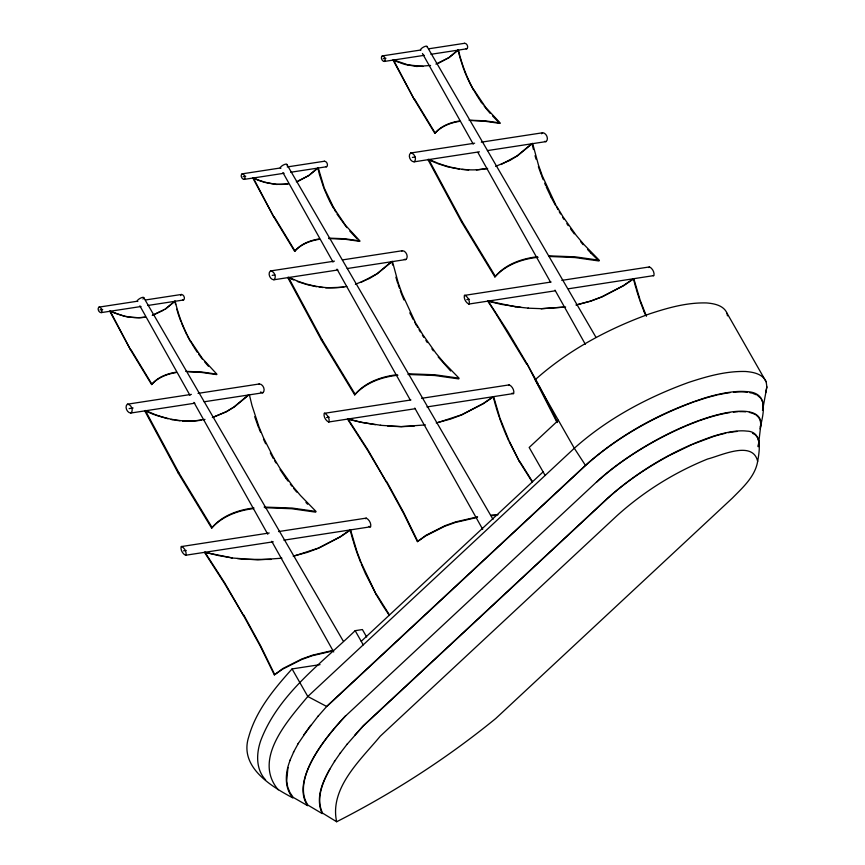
<?xml version="1.0" encoding="UTF-8"?>
<svg xmlns="http://www.w3.org/2000/svg" width="865" height="865" viewBox="0 0 865 865"><rect width="100%" height="100%" fill="white"/><g stroke="black" fill="none" stroke-linecap="round" stroke-linejoin="round"><path stroke-width="1.3" d="M329.792 769.19C322.764 782.209 315.487 798.633 322.591 813.122L336.647 821.75C393.067 793.01 446.654 758.551 495.732 718.523L732.396 498.078C742.678 487.601 755.123 476.604 757.654 461.391C759.578 450.503 762.876 431.375 746.506 431.073A91.387 27.475 -29.7 0 0 713.614 436.122C674.386 449.346 638.002 471.025 607.176 498.608L363.419 725.659L346.984 744.419M758.519 446.308L759.081 441.518M760.616 426.726L758.237 446.74L758.8 441.95L758.086 438.966M318.05 716.307L327.1 706.013L585.81 465.046C620.324 434.349 661.844 411.664 705.775 397.651A125.36 37.692 -29.7 0 1 745.565 391.542C768.304 392.083 764.249 410.421 760.335 427.169A106.99 32.178 -29.7 0 0 756.118 415.146M287.959 767.482L286.672 781.138L287.731 787.15L289.916 792.578L293.224 797.389L307.648 805.683A270.54 81.353 -29.7 0 1 345.286 716.242L596.742 481.837A106.99 32.167 -29.7 0 1 706.359 418A106.99 32.167 -29.7 0 1 760.076 428.899M290.294 759.903C285.309 771.958 283.839 787.334 292.878 797.919C270.637 786.112 238.902 766.779 248.752 736.775C256.116 710.457 274.129 688.854 292.067 668.926L307.799 696.498L326.775 706.521L585.529 465.5L574.317 448.254L535.219 379.703C568.229 350.206 608.009 328.905 649.485 313.898C667.888 307.821 686.994 302.393 706.554 302.945C714.263 303.561 723.724 305.367 727.087 313.325L766.185 381.876L766.866 386.904L763.103 407.383L762.887 402.43L760.951 398.354L757.329 395.219M765.709 392.775L766.866 386.904M762.476 410.378L763.373 406.928M180.612 295.614L181.423 294.468C183.769 294.435 185.542 298.533 183.575 299.982L147.666 305.496M232.361 557.947L204.421 552.259L224.413 583.28L243.411 615.339L260.441 646.458L274.356 674.873L282.898 668.537L301.896 658.957L312.514 655.173L333.23 650.339M380.881 425.288L361.062 422.315L347.471 419.017L367.463 450.038L386.471 482.097L403.501 513.215L417.406 541.631L425.948 535.294L444.956 525.715L455.574 521.919L477.599 516.848M289.959 760.422L293.754 751.847M124.322 316.212L109.736 311.151L130.766 350.239L151.613 384.568C157.603 377.129 167.215 373.594 176.428 372.134M258.808 180.45L252.785 177.898L273.827 216.996L294.662 251.326C300.642 243.876 310.297 240.351 319.488 238.881M154.478 414.789L144.639 410.659L178.298 473.198L211.644 528.126C221.818 515.583 238.308 509.842 253.932 507.939M399.143 62.54L392.991 59.955L414.032 99.043L434.868 133.383C440.901 125.955 450.46 122.387 459.693 120.938M293.711 279.946L287.688 277.406L321.348 339.945L354.693 394.883C364.879 382.33 381.357 376.599 396.981 374.686M436.328 163.02L427.894 159.463L461.553 222.002L494.899 276.941C505.084 264.387 521.563 258.657 537.187 256.743M212.012 527.39L178.839 472.723L145.331 410.486L155.149 414.595C169.821 419.99 185.77 422.542 201.329 420.195M355.061 394.137L321.888 339.469L288.38 277.232L298.209 281.352C313.638 286.975 330.571 289.667 346.822 286.423M495.267 276.195L462.094 221.526L428.586 159.29L438.414 163.409C453.844 169.032 470.765 171.724 487.027 168.48M293.419 752.366L298.317 743.381M365.571 518.73L366.219 518.124C369.139 519.497 371.453 523.595 370.653 526.774L283.882 540.171M508.631 385.487L509.28 384.871C512.199 386.244 514.502 390.353 513.713 393.521L426.932 406.928M648.826 267.545L649.485 266.928C652.405 268.301 654.708 272.41 653.918 275.578L568.467 288.78M334.723 761.103C325.337 776.208 313.963 795.659 322.234 813.619L308.005 805.164A270.486 81.332 -29.7 0 1 345.622 715.744M297.982 743.889L310.654 725.313M334.377 761.6L340.572 752.68M541.555 133.751L542.604 132.778C546.345 132.713 549.178 139.265 546.042 141.601L487.406 150.597M303.626 735.034L318.385 715.798M340.226 753.166L347.33 743.932M382.589 605.23L376.405 594.915L361.17 562.758L356.953 551.567L350.552 529.942L340.432 536.851L318.861 548.053L307.497 552.313L293.17 556.141M532.44 482.27L519.454 461.672L508.761 440.047L500.002 418.325L493.612 396.689L483.481 403.609L461.921 414.811L450.557 419.071L436.23 422.899M354.607 735.401L363.073 726.146L606.884 499.051C625.557 481.946 646.739 467.792 668.948 455.725M197.231 352.206C186.927 336.896 179.26 319.445 175.162 301.074L165.831 308.805L152.251 315.401M151.613 384.568C157.852 377.529 167.096 373.95 176.201 372.555M335.696 211.947L324.321 188.224L318.223 167.832L308.881 175.552L296.327 181.801M294.662 251.326C300.912 244.287 310.135 240.697 319.261 239.313M481.145 101.994C470.441 86.403 462.634 68.659 458.428 49.889L449.086 57.609L435.895 64.075M434.868 133.383C441.118 126.344 450.341 122.754 459.466 121.37M212.347 417.546L226.533 411.675L234.393 406.896L249.325 394.537L252.007 405.544L258.981 426.856L263.468 437.712L273.794 458.104L273.329 458.569L270.302 452.946M211.644 528.126C222.24 516.232 238.07 510.415 253.575 508.62M417.698 327.5L402.149 293.916L398.224 282.877L392.386 261.284L377.443 273.643L369.582 278.422L355.396 284.304M354.693 394.883C365.592 382.654 381.984 376.859 397.922 375.226M495.602 166.361L509.788 160.479L517.648 155.7L532.591 143.341L538.43 164.934L542.355 175.973L557.903 209.557M494.899 276.941C505.798 264.712 522.19 258.916 538.116 257.283M558.368 420.282L529.175 447.464L545.134 475.436M366.652 637.008L362.403 629.558L355.158 630.672C320.991 663.736 278.768 693.86 260.992 739.932C256.245 752.918 255.532 769.147 265.609 779.884M361.224 641.311L543.112 471.89M248.731 394.689L233.788 407.08L225.916 411.87L212.898 417.373M531.986 143.504L517.043 155.895L501.051 164.523M273.827 216.996L253.218 177.801C264.052 182.861 276.27 185.661 288.218 183.867M414.032 99.043L393.424 59.847L407.999 64.897L422.92 66.443M130.766 350.239L110.169 311.043C120.992 316.103 133.21 318.915 145.169 317.109M321.348 339.945L321.888 339.469M461.553 222.002L462.094 221.526M178.298 473.198L178.839 472.723M585.529 465.5C616.745 437.506 654.037 416.681 693.243 402.106M557.082 422.553L527.044 363.851L508.123 331.965L488.206 301.074L515.205 306.718M386.471 482.097L367.928 449.908L348 419.017L361.581 422.304M243.411 615.339L224.868 583.151L204.951 552.27L218.521 555.546M417.406 541.631L425.753 535.868L444.761 526.266L455.379 522.46L477.426 517.367M274.356 674.873L282.704 669.11L301.712 659.508L312.33 655.702L333.057 650.869M163.626 310.124L152.64 315.26M165.291 309.01L174.795 301.171L175.617 304.556M420.801 50.008L382.233 55.922C380.265 57.382 382.038 61.48 384.374 61.437L424.272 55.328M384.374 61.437C386.341 59.977 384.568 55.879 382.233 55.922M464.31 43.499L464.678 43.282C467.024 43.239 468.798 47.337 466.83 48.797L430.921 54.3M280.595 167.951L242.027 173.865C240.059 175.325 241.832 179.423 244.179 179.379L284.066 173.27M244.179 179.379C246.136 177.92 244.363 173.822 242.027 173.865M324.105 161.441L324.483 161.225C326.819 161.182 328.592 165.28 326.624 166.74L290.716 172.243M137.535 301.204L98.978 307.118C97.01 308.567 98.783 312.665 101.118 312.633L141.017 306.513M101.118 312.633C103.086 311.173 101.313 307.075 98.978 307.118M474.636 143.201L410.68 153.008C407.534 155.343 410.367 161.896 414.108 161.831L479.405 151.818M414.108 161.831C417.254 159.495 414.421 152.943 410.68 153.008M334.431 261.144L270.475 270.95C267.328 273.286 270.161 279.838 273.913 279.773L337.869 269.966M273.913 279.773C277.049 277.438 274.216 270.886 270.475 270.95M191.381 394.386L127.415 404.193C124.279 406.528 127.112 413.081 130.853 413.027L194.82 403.209M401.793 251.066L402.398 250.72C406.139 250.655 408.972 257.208 405.836 259.543L347.2 268.539M130.853 413.027C133.999 410.691 131.166 404.128 127.415 404.193M258.743 384.309L259.338 383.963C263.09 383.898 265.923 390.461 262.776 392.796L204.151 401.782M670.105 455.131L691.87 444.61M438.717 63.123L448.708 57.728L458.05 49.986L459.423 55.62M298.512 181.066L308.513 175.671L317.844 167.929L319.488 174.698M360.856 282.466L376.848 273.837L391.78 261.446L392.656 265.058M693.092 444.113L713.333 436.544A91.366 27.475 -29.7 0 1 725.67 433.235M551.156 282.012L464.375 295.408C463.586 298.587 465.889 302.685 468.808 304.058L555.179 290.813M468.808 304.058L469.219 303.896C470.009 300.728 467.706 296.619 464.786 295.257M410.951 399.954L324.17 413.351C323.38 416.53 325.694 420.628 328.603 422.001L414.973 408.756M328.603 422.001L329.014 421.85C329.814 418.671 327.5 414.562 324.58 413.2M269.22 532.991L181.12 546.604C180.331 549.772 182.634 553.881 185.553 555.254L273.254 541.804M185.553 555.254L185.964 555.092C186.754 551.913 184.45 547.815 181.531 546.442M694.465 401.706L705.505 398.095A125.339 37.692 -29.7 0 1 717.031 395.035M430.565 65.47L416.735 66.486L405.155 64.475M487.633 168.448L476.41 169.951M204.994 419.417L191.781 421.266L182.623 421.104M575.993 304.999L590.33 301.161L601.705 296.879L623.276 285.666L633.407 278.725L635.98 288.326M576.425 304.956L590.763 301.128L602.126 296.868L623.687 285.666L633.818 278.746L640.208 300.382L646.447 316.255M438.187 422.466L461.499 414.822L483.07 403.609L493.201 396.667L495.786 406.269M295.127 555.719L318.439 548.075L340.021 536.851L350.141 529.91L353.115 540.939M428.781 48.786L464.678 43.282M383.303 58.679L385.952 58.279M287.245 166.934L324.483 161.225M243.097 176.622L245.746 176.222M481.297 142.174L542.604 132.778M412.389 157.419L415.049 157.008M342.432 259.911L402.398 250.72M272.194 275.362L274.843 274.951M145.515 299.971L181.423 294.468M100.048 309.875L102.697 309.465M561.785 280.379L649.485 266.928M466.797 299.658L469.468 299.247M198.042 393.37L259.338 383.963M129.134 408.604L133.113 407.999M421.579 398.322L509.28 384.871M326.592 417.6L329.262 417.19M278.53 531.575L366.219 518.124M183.542 550.843L186.202 550.443M292.067 668.926L320.039 664.634M491.374 515.118L498.024 514.74M491.223 515.637L496.586 515.335M563.937 307.151L541.09 308.708M565.613 306.967L541.879 308.664M425.418 424.91L400.884 426.65L387.79 426.121M281.914 558.195L257.835 559.904L231.852 557.968M287.829 184.007L276.53 184.44L264.766 182.374M343.762 287.18L325.673 287.861M144.779 317.25L139.276 317.779L128.95 317.12M466.83 48.797L465.889 48.667M546.042 141.601L544.528 141.395M326.624 166.74L325.683 166.61M405.836 259.543L404.333 259.338M183.575 299.982L182.634 299.852M262.776 392.796L260.473 392.04M471.187 120.516L484.908 121.262L499.927 123.403L492.499 115.91M187.932 371.701L201.653 372.458L216.672 374.599M469.014 120.17L485.092 120.819L500.1 122.949L485.665 107.347L473.717 89.614M328.808 238.113L344.897 238.762L359.894 240.892L345.47 225.289L333.512 207.557M548.572 255.835L575.257 256.84L599.272 260.246L583.67 244.254L576.177 235.28L563.029 216.812L557.049 206.908M185.748 371.355L201.837 372.015L216.845 374.145L202.41 358.532L190.451 340.81M408.367 373.777L435.063 374.783L459.066 378.189L443.464 362.197L435.971 353.223L422.834 334.755L416.844 324.862M264.117 507.074L292.002 508.036L316.017 511.442L300.414 495.45L292.921 486.465L279.773 468.008L273.794 458.104M328.592 238.545L344.703 239.205L359.721 241.346M549.416 256.483L574.955 257.554L598.991 260.981L591.022 253.207M408.021 374.469L434.749 375.496L458.785 378.924M401.674 426.607L414.162 426.175M264.96 507.712L291.7 508.739L315.736 512.167M271.102 559.417L245.638 559.363M468.657 169.962L461.996 169.432M527.996 308.178L541.555 308.675M401.36 426.618L380.373 425.31M245.152 559.385L237.324 558.552M521.076 307.345L501.268 304.372L487.676 301.074L494.607 311.486M515.107 306.772L528.483 308.156M375.41 424.704L361.873 422.347M459.412 169.108L451.238 167.561M319.207 287.061L323.088 287.537M174.86 420.141L180.039 420.779M316.622 286.737L306.859 284.563M127.815 316.979L125.425 316.46M747.565 392.353L745.306 391.996A125.339 37.692 -29.7 0 0 733.693 392.213M749.825 392.721L752.085 393.088M218.813 555.6L231.939 557.903M447.346 166.696L449.941 167.269M167.983 418.757L155.646 415.168M171.151 419.471L173.27 419.947M652.956 275.6L653.508 275.74M513.302 393.683L512.112 393.11M370.252 526.926L369.052 526.353M400.311 62.918L404.971 64.432M447.054 166.621L437.528 163.528M258.938 180.493L263.598 181.996M305.691 284.185L297.322 281.471M753.134 393.51L756.28 394.786M752.485 433.246L755.404 434.868L757.848 437.971M349.806 231.16L357.234 238.924M307.605 504.241L305.929 502.435M587.519 249.434L590.86 253.056M450.665 370.999L438.177 356.931M208.454 366.252L204.529 361.743M490.141 113.369L485.568 107.887M278.26 789.81C252.212 759.102 288.337 719.918 307.799 696.498L574.317 448.254C607.327 418.746 647.107 397.457 688.583 382.438C706.986 376.372 726.092 370.944 745.652 371.496C753.361 372.112 762.822 373.907 766.185 381.876M580.75 241.832L583.129 244.676M346.843 227.603L336.928 213.99M293.549 488.282L296.706 492.077M202.313 359.072L198.68 354.25M414.367 98.751L435.095 132.918M274.162 216.693L294.9 250.861M131.112 349.936L151.84 384.103M481.243 102.124L482.638 103.995M484.043 105.865L485.438 107.725M570.586 228.922L574.317 233.896M431.873 348.854L433.365 350.844M285.828 478.129L288.077 481.113M290.316 484.097L291.808 486.087M532.472 481.664L519.714 461.38M389.423 614.918L376.664 594.633M389.38 615.523L382.665 605.349M562.607 217.331L564.012 219.418M566.824 223.592L568.24 225.679M422.401 335.274L423.807 337.361M425.915 340.496L427.332 342.583M280.044 469.565L285.677 477.913M494.391 311.162L526.666 364.154M559.223 211.741L560.542 213.936M419.017 329.684L420.347 331.879M274.648 460.753L275.967 462.937M427.05 46.505L595.909 337.209M286.856 164.447L493.007 519.368M143.795 297.701L343.167 640.943M553.449 413.784L557.276 421.969M409.794 312.795L410.94 315.195M386.839 481.794L403.771 512.75L417.6 541.036M186.721 334.69L181.38 322.742M355.158 630.672L363.246 644.857M243.779 615.037L260.711 645.993L274.551 674.289M527.044 363.851L538.419 384.352M422.466 53.479L473.242 144.131M477.848 152.37L550.378 281.871M554.995 290.121L585.324 344.27M282.931 172.6L333.036 262.073M336.993 269.134L410.172 399.814M414.789 408.064L482.702 529.326M139.871 305.842L189.976 395.316M193.933 402.387L267.782 534.246M271.74 541.306L333.717 651.972M509.128 441.637L519.454 461.672M365.506 573.711L376.405 594.915M551.146 197.252L555.373 205.124M470.019 83.581L473.425 89.906M411.545 316.32L413.362 319.693M414.573 321.942L416.379 325.316M329.814 201.523L333.22 207.849M187.327 335.825L190.17 341.091M539.187 385.779L553.6 414.054M466.949 77.093L469.976 83.494M326.743 195.036L329.781 201.437M508.447 440.22L503.884 429.635M546.215 186.872L551.081 197.123M263.49 439.204L265.652 443.756M639.949 300.75L644.09 311.681M464.202 70.465L466.43 75.861M323.997 188.408L326.224 193.803M258.43 427.159L254.699 416.681M645.604 315.217L643.96 311.378M361.332 564.056L365.387 573.463M541.804 176.276L543.242 179.725M544.669 183.185L545.631 185.488M401.609 294.219L403.987 299.971M259.024 428.618L260.462 432.068M499.754 418.692L503.311 428.132M459.726 56.885L463.726 69.178M397.651 283.125L395.889 277.211M319.52 174.827L323.521 187.132M356.683 551.946L360.694 562.564M538.376 166.653L541.274 174.806M398.17 284.596L399.414 288.088M400.246 290.413L401.49 293.916M178.525 314.914L180.861 321.466M639.451 299.247L636.305 289.526M499.246 417.2L496.11 407.469M353.504 542.128L356.575 551.632M535.024 155.722L536.084 159.268M176.806 309.183L178.46 314.719M336.647 821.75C329.273 788.004 360.792 759.73 380.211 736.234L616.875 515.8C643.463 491.753 674.386 472.42 707.635 459.001C720.75 455.736 752.842 439.907 757.654 461.391M532.278 144.704L533.446 149.515M727.087 313.325L727.433 315.844M718.404 394.721A125.339 37.692 -29.7 0 1 730.103 392.624M596.461 482.281A106.99 32.178 -29.7 0 1 685.015 426.369M686.226 425.861A106.99 32.178 -29.7 0 1 698.087 421.19M699.374 420.725A106.99 32.178 -29.7 0 1 729.649 412.605M733.466 412.097A106.99 32.178 -29.7 0 1 738.234 411.708M739.543 411.664A106.99 32.178 -29.7 0 1 745.587 411.837M749.35 412.41A106.99 32.178 -29.7 0 1 755.123 414.519M420.65 50.192A3.73 1.125 -29.7 0 1 423.612 47.034A3.73 1.125 -29.7 0 1 426.986 46.872M137.751 301.496A3.73 1.125 -29.7 0 1 138.497 299.431A3.73 1.125 -29.7 0 1 142.93 297.333A3.73 1.125 -29.7 0 1 142.952 299.041M280.811 168.253A3.73 1.125 -29.7 0 1 282.985 165.215A3.73 1.125 -29.7 0 1 286.78 164.815M728.211 432.705A91.366 27.475 -29.7 0 1 730.676 432.262M731.866 432.068A91.366 27.475 -29.7 0 1 737.175 431.44"/></g></svg>
